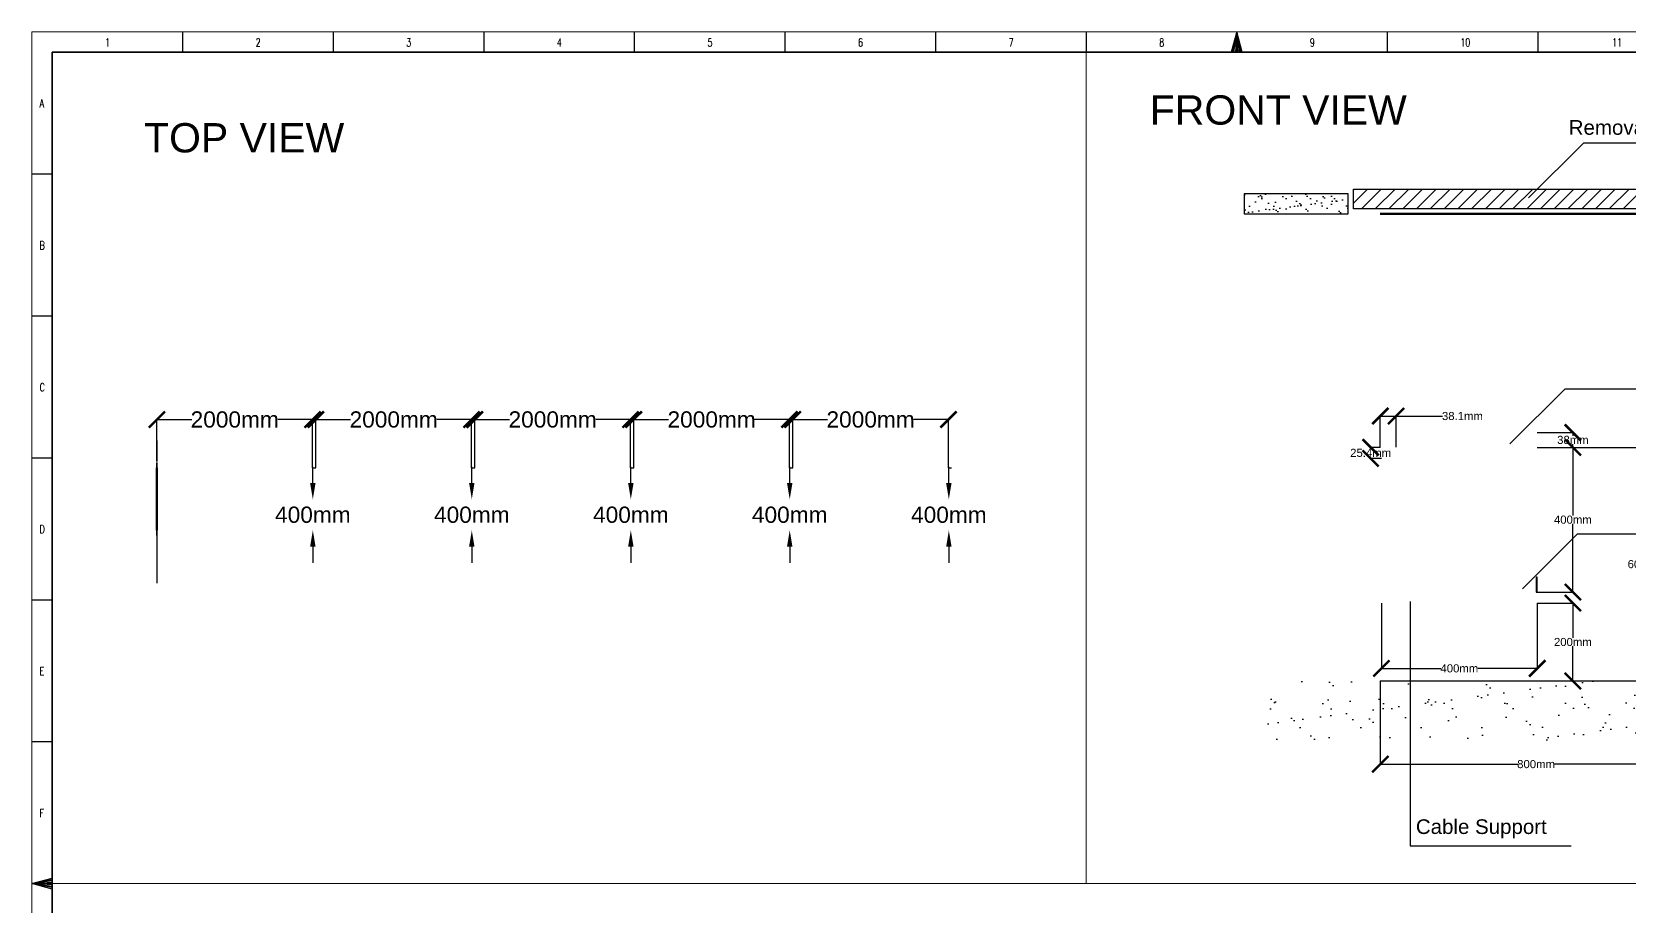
# Model space of a CAD drawing. Header units: inches. Extents: x 19 to 664121, y 34 to 210034.
# Drawn here: x 367121 to 563986, y 102264 to 210034 of the extents above; entities that cross this region are included whole.
import ezdxf

# ---------------------------------------------------------------- set-up
doc = ezdxf.new("R2010")
doc.units = ezdxf.units.IN
doc.header["$MEASUREMENT"] = 0
doc.layers.add('Background Stuff', color=252, linetype='Continuous', lineweight=5)
doc.layers.add('Dimensions', color=7, linetype='Continuous')
doc.styles.get("Standard").update_dxf_attribs({"font": 'arial.ttf'})
doc.styles.add('TEG BORDER', font='txt_qlt.shx', dxfattribs={"width": 0.7, "bigfont": 'hztxt.shx'})
doc.dimstyles.get("Standard").update_dxf_attribs({"dimtxt": 0.18, "dimasz": 0.18, "dimexe": 0.18, "dimexo": 0.0625, "dimgap": 0.09, "dimtad": 0, "dimtih": 1, "dimtoh": 1, "dimdec": 4, "dimzin": 0, "dimdsep": 46, "dimtxsty": 'Standard', "dimcen": 0.09, "dimadec": 0, "dimazin": 0, "dimtfac": 1, "dimtdec": 4, "dimtofl": 0, "dimtmove": 0, "dimatfit": 3, "dimfxl": 1, "dimtolj": 1, "dimtzin": 0, "dimarcsym": 0})

# ---------------------------------------------------------------- blocks, each defined once
blk = doc.blocks.new('TEG BORDER A2')
for p, q in [((37.12, 420), (37.12, 415)), ((74.25, 420), (74.25, 415)), ((111.38, 420), (111.38, 415)), ((148.5, 420), (148.5, 415)), ((185.63, 420), (185.63, 415)), ((222.75, 420), (222.75, 415)), ((259.88, 420), (259.88, 415)), ((297, 420), (297, 415)), ((334.12, 420), (334.12, 415)), ((371.25, 420), (371.25, 415)), ((0, 385), (5, 385)), ((0, 350), (5, 350)), ((0, 315), (5, 315)), ((0, 280), (5, 280)), ((0, 245), (5, 245)), ((5, 210), (0, 210)), ((1.25, 210), (3.75, 210))]:
    blk.add_line(p, q)
at = {"linetype": 'Continuous'}
for p, q in [((489, 415), (5, 415)), ((5, 415), (5, 5))]:
    blk.add_line(p, q, dxfattribs=at)
at = {"color": 5, "lineweight": 15}
blk.add_lwpolyline([(0, 420), (594, 420), (594, 0), (0, 0)], close=True, dxfattribs=at)
for points in [[(297, 420), (295.66, 415), (298.34, 415), (297, 420), (296, 415), (296.33, 415), (297, 420), (296.67, 415), (297.33, 415), (297, 420), (297.67, 415), (298, 415), (297, 420)], [(0, 210), (5, 211.34), (5, 208.66), (0, 210), (5, 211), (5, 210.67), (0, 210), (5, 210.33), (5, 209.67), (0, 210), (5, 209.33), (5, 209), (0, 210)]]:
    blk.add_lwpolyline(points)
blk.add_lwpolyline([(5, 415), (589, 415), (589, 5), (5, 5)], close=True)
at = {"char_height": 2, "width": 2, "attachment_point": 1, "style": 'TEG BORDER'}
for s, insert in [('1', (18.05, 418.41)), ('2', (55.17, 418.41)), ('3', (92.3, 418.41)), ('4', (129.42, 418.41)), ('5', (166.55, 418.41)), ('6', (203.67, 418.41)), ('7', (240.8, 418.41)), ('8', (277.92, 418.41)), ('9', (315.05, 418.41)), ('\\pi2.2204e-016;10', (352.17, 418.41)), ('\\pi0.3;11', (389.3, 418.41)), ('A', (1.91, 403.39)), ('B', (1.91, 368.39)), ('C', (1.91, 333.39)), ('D', (1.91, 298.39)), ('E', (1.91, 263.39)), ('F', (1.91, 228.39))]:
    blk.add_mtext(s, dxfattribs=dict(at, insert=insert))
blk = doc.blocks.new('_ArchTick')
at = {"color": 0, "linetype": 'ByBlock', "const_width": 0.15}
blk.add_lwpolyline([(-0.5, -0.5), (0.5, 0.5)], dxfattribs=at)
blk = doc.blocks.new('*D48')
at = {"layer": 'Defpoints', "color": 0, "transparency": 16777216}
for p in [(533322, 162676), (533322, 158817, -197500), (535274, 158844)]:
    blk.add_point(p, dxfattribs=at)
at = {"layer": 'Dimensions', "color": 0, "lineweight": -2, "transparency": 16777216}
for p, q in [((533322, 158817), (533322, 162676)), ((533322, 162676), (535274, 162676)), ((535274, 158844), (535274, 162676)), ((535274, 162676), (540999, 162676))]:
    blk.add_line(p, q, dxfattribs=at)
at = {"layer": 'Dimensions', "color": 0, "lineweight": -2, "transparency": 16777216, "xscale": 2000, "yscale": 2000, "zscale": 2000, "rotation": 180}
blk.add_blockref('_ArchTick', (533322, 162676), dxfattribs=at)
at = {"layer": 'Dimensions', "color": 0, "lineweight": -2, "transparency": 16777216, "xscale": 2000, "yscale": 2000, "zscale": 2000}
blk.add_blockref('_ArchTick', (535274, 162676), dxfattribs=at)
at = {"layer": 'Dimensions', "transparency": 16777216, "insert": (543448, 162676), "char_height": 1000, "attachment_point": 5}
blk.add_mtext('\\A1;38.1mm', dxfattribs=at)
blk = doc.blocks.new('*D44')
at = {"layer": 'Defpoints', "color": 0, "transparency": 16777216}
for p in [(533323, 130016), (571725, 130017), (571725, 119759)]:
    blk.add_point(p, dxfattribs=at)
at = {"layer": 'Dimensions', "color": 0, "lineweight": -2, "transparency": 16777216}
for p, q in [((533323, 130016), (533323, 119759)), ((571725, 130017), (571725, 119759)), ((533323, 119759), (550268, 119759)), ((571725, 119759), (554780, 119759))]:
    blk.add_line(p, q, dxfattribs=at)
at = {"layer": 'Dimensions', "color": 0, "lineweight": -2, "transparency": 16777216, "xscale": 2000, "yscale": 2000, "zscale": 2000, "rotation": 180}
blk.add_blockref('_ArchTick', (533323, 119759), dxfattribs=at)
at = {"layer": 'Dimensions', "color": 0, "lineweight": -2, "transparency": 16777216, "xscale": 2000, "yscale": 2000, "zscale": 2000}
blk.add_blockref('_ArchTick', (571725, 119759), dxfattribs=at)
at = {"layer": 'Dimensions', "transparency": 16777216, "insert": (552524, 119759), "char_height": 1000, "attachment_point": 5}
blk.add_mtext('\\A1;800mm', dxfattribs=at)
blk = doc.blocks.new('*D45')
at = {"layer": 'Defpoints', "color": 0, "transparency": 16777216}
for p in [(533466, 139616, -589535), (552666, 139628, -589679), (533466, 131565)]:
    blk.add_point(p, dxfattribs=at)
at = {"layer": 'Dimensions', "color": 0, "lineweight": -2, "transparency": 16777216}
for p, q in [((533466, 139616), (533466, 131564)), ((552666, 139628), (552666, 131564)), ((533466, 131565), (540791, 131565)), ((552666, 131565), (545342, 131565))]:
    blk.add_line(p, q, dxfattribs=at)
at = {"layer": 'Dimensions', "color": 0, "lineweight": -2, "transparency": 16777216, "xscale": 2000, "yscale": 2000, "zscale": 2000, "rotation": 180}
blk.add_blockref('_ArchTick', (533466, 131565), dxfattribs=at)
at = {"layer": 'Dimensions', "color": 0, "lineweight": -2, "transparency": 16777216, "xscale": 2000, "yscale": 2000, "zscale": 2000}
blk.add_blockref('_ArchTick', (552666, 131565), dxfattribs=at)
at = {"layer": 'Dimensions', "transparency": 16777216, "insert": (543066, 131565), "char_height": 1000, "attachment_point": 5}
blk.add_mtext('\\A1;400mm', dxfattribs=at)
blk = doc.blocks.new('*D49')
at = {"layer": 'Defpoints', "color": 0, "transparency": 16777216}
for p in [(552663, 139617, -491562), (533322, 130017, -101500), (557061, 130017)]:
    blk.add_point(p, dxfattribs=at)
at = {"layer": 'Dimensions', "color": 0, "lineweight": -2, "transparency": 16777216}
for p, q in [((552663, 139617), (557061, 139617)), ((557061, 139617), (557061, 135328)), ((557061, 130017), (557061, 134307)), ((533323, 130017), (557061, 130017))]:
    blk.add_line(p, q, dxfattribs=at)
at = {"layer": 'Dimensions', "color": 0, "lineweight": -2, "transparency": 16777216, "xscale": 2000, "yscale": 2000, "zscale": 2000}
for p, rotation in [((557061, 139617), 90), ((557061, 130017), 270)]:
    blk.add_blockref('_ArchTick', p, dxfattribs=dict(at, rotation=rotation))
at = {"layer": 'Dimensions', "transparency": 16777216, "insert": (557061, 134817), "char_height": 1000, "attachment_point": 5}
blk.add_mtext('\\A1;200mm', dxfattribs=at)
blk = doc.blocks.new('*D50')
at = {"layer": 'Defpoints', "color": 0, "transparency": 16777216}
for p in [(552669, 158817), (557061, 158817), (552666, 140980, -197644)]:
    blk.add_point(p, dxfattribs=at)
at = {"layer": 'Dimensions', "color": 0, "lineweight": -2, "transparency": 16777216}
for p, q in [((552670, 158817), (557061, 158817)), ((557061, 158817), (557061, 150410)), ((557061, 140980), (557061, 149388)), ((552667, 140980), (557061, 140980))]:
    blk.add_line(p, q, dxfattribs=at)
at = {"layer": 'Dimensions', "color": 0, "lineweight": -2, "transparency": 16777216, "xscale": 2000, "yscale": 2000, "zscale": 2000}
for p, rotation in [((557061, 158817), 90), ((557061, 140980), 270)]:
    blk.add_blockref('_ArchTick', p, dxfattribs=dict(at, rotation=rotation))
at = {"layer": 'Dimensions', "transparency": 16777216, "insert": (557061, 149899), "char_height": 1000, "attachment_point": 5}
blk.add_mtext('\\A1;400mm', dxfattribs=at)
blk = doc.blocks.new('*D51')
at = {"layer": 'Defpoints', "color": 0, "transparency": 16777216}
for p in [(552666, 160646, -197644), (557062, 160646), (552666, 158817, -295617)]:
    blk.add_point(p, dxfattribs=at)
at = {"layer": 'Dimensions', "color": 0, "lineweight": -2, "transparency": 16777216}
for p, q in [((552667, 160646), (557062, 160646)), ((557062, 160646), (557062, 160243)), ((552667, 158817), (557062, 158817)), ((557062, 158817), (557062, 159221))]:
    blk.add_line(p, q, dxfattribs=at)
at = {"layer": 'Dimensions', "color": 0, "lineweight": -2, "transparency": 16777216, "xscale": 2000, "yscale": 2000, "zscale": 2000}
for p, rotation in [((557062, 160646), 90), ((557062, 158817), 270)]:
    blk.add_blockref('_ArchTick', p, dxfattribs=dict(at, rotation=rotation))
at = {"layer": 'Dimensions', "transparency": 16777216, "insert": (557062, 159732), "char_height": 1000, "attachment_point": 5}
blk.add_mtext('\\A1;38mm', dxfattribs=at)
blk = doc.blocks.new('*D52')
at = {"layer": 'Defpoints', "color": 0, "transparency": 16777216}
for p in [(552666, 158817, -295617), (552666, 130017), (566138, 130017)]:
    blk.add_point(p, dxfattribs=at)
at = {"layer": 'Dimensions', "color": 0, "lineweight": -2, "transparency": 16777216}
for p, q in [((552667, 158817), (566139, 158817)), ((566138, 158817), (566138, 144928)), ((566138, 130017), (566138, 143907)), ((552667, 130017), (566139, 130017))]:
    blk.add_line(p, q, dxfattribs=at)
at = {"layer": 'Dimensions', "color": 0, "lineweight": -2, "transparency": 16777216, "xscale": 2000, "yscale": 2000, "zscale": 2000}
for p, rotation in [((566138, 158817), 90), ((566138, 130017), 270)]:
    blk.add_blockref('_ArchTick', p, dxfattribs=dict(at, rotation=rotation))
at = {"layer": 'Dimensions', "transparency": 16777216, "insert": (566138, 144417), "char_height": 1000, "attachment_point": 5}
blk.add_mtext('\\A1;600mm', dxfattribs=at)
blk = doc.blocks.new('*D46')
at = {"layer": 'Defpoints', "color": 0, "transparency": 16777216}
for p in [(533322, 158820), (532134, 157456), (533472, 157456)]:
    blk.add_point(p, dxfattribs=at)
at = {"layer": 'Dimensions', "color": 0, "lineweight": -2, "transparency": 16777216}
for p, q in [((533322, 158820), (532133, 158820)), ((532134, 158820), (532134, 158649)), ((532134, 157456), (532134, 157628)), ((533472, 157456), (532133, 157456))]:
    blk.add_line(p, q, dxfattribs=at)
at = {"layer": 'Dimensions', "color": 0, "lineweight": -2, "transparency": 16777216, "xscale": 2000, "yscale": 2000, "zscale": 2000}
for p, rotation in [((532134, 158820), 90), ((532134, 157456), 270)]:
    blk.add_blockref('_ArchTick', p, dxfattribs=dict(at, rotation=rotation))
at = {"layer": 'Dimensions', "transparency": 16777216, "insert": (532134, 158138), "char_height": 1000, "attachment_point": 5}
blk.add_mtext('\\A1;25.4mm', dxfattribs=at)
blk = doc.blocks.new('*D53')
at = {"layer": 'Defpoints', "color": 0, "transparency": 16777216}
for p in [(382515, 162242), (382515, 157075), (401715, 156287, -5760)]:
    blk.add_point(p, dxfattribs=at)
at = {"layer": 'Dimensions', "color": 0, "lineweight": -2, "transparency": 16777216}
for p, q in [((382515, 157075), (382515, 162242)), ((382515, 162242), (386810, 162242)), ((401715, 162242), (397419, 162242)), ((401715, 156287), (401715, 162242))]:
    blk.add_line(p, q, dxfattribs=at)
at = {"layer": 'Dimensions', "color": 0, "lineweight": -2, "transparency": 16777216, "xscale": 2000, "yscale": 2000, "zscale": 2000, "rotation": 180}
blk.add_blockref('_ArchTick', (382515, 162242), dxfattribs=at)
at = {"layer": 'Dimensions', "color": 0, "lineweight": -2, "transparency": 16777216, "xscale": 2000, "yscale": 2000, "zscale": 2000}
blk.add_blockref('_ArchTick', (401715, 162242), dxfattribs=at)
at = {"layer": 'Dimensions', "transparency": 16777216, "insert": (392115, 162242), "char_height": 2000, "attachment_point": 5}
blk.add_mtext('\\A1;2000mm', dxfattribs=at)
blk = doc.blocks.new('*D54')
at = {"layer": 'Defpoints', "color": 0, "transparency": 16777216}
for p in [(421309, 162244), (402109, 156287, -5760), (421309, 156287, -5760)]:
    blk.add_point(p, dxfattribs=at)
at = {"layer": 'Dimensions', "color": 0, "lineweight": -2, "transparency": 16777216}
for p, q in [((402109, 156287), (402109, 162244)), ((402109, 162244), (406405, 162244)), ((421309, 162244), (417014, 162244)), ((421309, 156287), (421309, 162244))]:
    blk.add_line(p, q, dxfattribs=at)
at = {"layer": 'Dimensions', "color": 0, "lineweight": -2, "transparency": 16777216, "xscale": 2000, "yscale": 2000, "zscale": 2000, "rotation": 180}
blk.add_blockref('_ArchTick', (402109, 162244), dxfattribs=at)
at = {"layer": 'Dimensions', "color": 0, "lineweight": -2, "transparency": 16777216, "xscale": 2000, "yscale": 2000, "zscale": 2000}
blk.add_blockref('_ArchTick', (421309, 162244), dxfattribs=at)
at = {"layer": 'Dimensions', "transparency": 16777216, "insert": (411709, 162244), "char_height": 2000, "attachment_point": 5}
blk.add_mtext('\\A1;2000mm', dxfattribs=at)
blk = doc.blocks.new('*D55')
at = {"layer": 'Defpoints', "color": 0, "transparency": 16777216}
for p in [(440904, 162246), (421704, 156287, -5760), (440904, 156287, -5760)]:
    blk.add_point(p, dxfattribs=at)
at = {"layer": 'Dimensions', "color": 0, "lineweight": -2, "transparency": 16777216}
for p, q in [((421704, 156287), (421704, 162246)), ((421704, 162246), (426000, 162246)), ((440904, 162246), (436608, 162246)), ((440904, 156287), (440904, 162246))]:
    blk.add_line(p, q, dxfattribs=at)
at = {"layer": 'Dimensions', "color": 0, "lineweight": -2, "transparency": 16777216, "xscale": 2000, "yscale": 2000, "zscale": 2000, "rotation": 180}
blk.add_blockref('_ArchTick', (421704, 162246), dxfattribs=at)
at = {"layer": 'Dimensions', "color": 0, "lineweight": -2, "transparency": 16777216, "xscale": 2000, "yscale": 2000, "zscale": 2000}
blk.add_blockref('_ArchTick', (440904, 162246), dxfattribs=at)
at = {"layer": 'Dimensions', "transparency": 16777216, "insert": (431304, 162246), "char_height": 2000, "attachment_point": 5}
blk.add_mtext('\\A1;2000mm', dxfattribs=at)
blk = doc.blocks.new('*D56')
at = {"layer": 'Defpoints', "color": 0, "transparency": 16777216}
for p in [(460498, 162245), (441298, 156287, -5760), (460498, 156287, -5760)]:
    blk.add_point(p, dxfattribs=at)
at = {"layer": 'Dimensions', "color": 0, "lineweight": -2, "transparency": 16777216}
for p, q in [((441298, 156287), (441298, 162245)), ((441298, 162245), (445594, 162245)), ((460498, 162245), (456203, 162245)), ((460498, 156287), (460498, 162245))]:
    blk.add_line(p, q, dxfattribs=at)
at = {"layer": 'Dimensions', "color": 0, "lineweight": -2, "transparency": 16777216, "xscale": 2000, "yscale": 2000, "zscale": 2000, "rotation": 180}
blk.add_blockref('_ArchTick', (441298, 162245), dxfattribs=at)
at = {"layer": 'Dimensions', "color": 0, "lineweight": -2, "transparency": 16777216, "xscale": 2000, "yscale": 2000, "zscale": 2000}
blk.add_blockref('_ArchTick', (460498, 162245), dxfattribs=at)
at = {"layer": 'Dimensions', "transparency": 16777216, "insert": (450898, 162245), "char_height": 2000, "attachment_point": 5}
blk.add_mtext('\\A1;2000mm', dxfattribs=at)
blk = doc.blocks.new('*D57')
at = {"layer": 'Defpoints', "color": 0, "transparency": 16777216}
for p in [(480093, 162245), (460893, 156287, -5760), (480093, 156287, -5760)]:
    blk.add_point(p, dxfattribs=at)
at = {"layer": 'Dimensions', "color": 0, "lineweight": -2, "transparency": 16777216}
for p, q in [((460893, 156287), (460893, 162245)), ((460893, 162245), (465189, 162245)), ((480093, 162245), (475797, 162245)), ((480093, 156287), (480093, 162245))]:
    blk.add_line(p, q, dxfattribs=at)
at = {"layer": 'Dimensions', "color": 0, "lineweight": -2, "transparency": 16777216, "xscale": 2000, "yscale": 2000, "zscale": 2000, "rotation": 180}
blk.add_blockref('_ArchTick', (460893, 162245), dxfattribs=at)
at = {"layer": 'Dimensions', "color": 0, "lineweight": -2, "transparency": 16777216, "xscale": 2000, "yscale": 2000, "zscale": 2000}
blk.add_blockref('_ArchTick', (480093, 162245), dxfattribs=at)
at = {"layer": 'Dimensions', "transparency": 16777216, "insert": (470493, 162245), "char_height": 2000, "attachment_point": 5}
blk.add_mtext('\\A1;2000mm', dxfattribs=at)
blk = doc.blocks.new('*D58')
at = {"layer": 'Defpoints', "color": 0, "transparency": 16777216}
for p in [(401744, 152419, -5394), (401744, 148579, -5394), (401746, 148579)]:
    blk.add_point(p, dxfattribs=at)
at = {"layer": 'Dimensions', "color": 0, "lineweight": -2, "transparency": 16777216}
for p, q in [((401746, 154419), (401746, 156419)), ((401744, 152419), (401746, 152419)), ((401744, 148579), (401746, 148579)), ((401746, 146579), (401746, 144579))]:
    blk.add_line(p, q, dxfattribs=at)
at = {"layer": 'Dimensions', "color": 0, "transparency": 16777216}
for points in [[(401413, 154419), (402080, 154419), (401746, 152419)], [(401413, 146579), (402080, 146579), (401746, 148579)]]:
    blk.add_solid(points, dxfattribs=at)
at = {"layer": 'Dimensions', "transparency": 16777216, "insert": (401746, 150499), "char_height": 2000, "attachment_point": 5}
blk.add_mtext('\\A1;400mm', dxfattribs=at)
blk = doc.blocks.new('*D59')
at = {"layer": 'Defpoints', "color": 0, "transparency": 16777216}
for p in [(421338, 152419, -5394), (421338, 148579, -5394), (421339, 148579)]:
    blk.add_point(p, dxfattribs=at)
at = {"layer": 'Dimensions', "color": 0, "lineweight": -2, "transparency": 16777216}
for p, q in [((421339, 154419), (421339, 156419)), ((421338, 152419), (421339, 152419)), ((421338, 148579), (421339, 148579)), ((421339, 146579), (421339, 144579))]:
    blk.add_line(p, q, dxfattribs=at)
at = {"layer": 'Dimensions', "color": 0, "transparency": 16777216}
for points in [[(421005, 154419), (421672, 154419), (421339, 152419)], [(421005, 146579), (421672, 146579), (421339, 148579)]]:
    blk.add_solid(points, dxfattribs=at)
at = {"layer": 'Dimensions', "transparency": 16777216, "insert": (421339, 150499), "char_height": 2000, "attachment_point": 5}
blk.add_mtext('\\A1;400mm', dxfattribs=at)
blk = doc.blocks.new('*D60')
at = {"layer": 'Defpoints', "color": 0, "transparency": 16777216}
for p in [(440933, 152419, -5394), (440933, 148577, -5394), (440942, 148577)]:
    blk.add_point(p, dxfattribs=at)
at = {"layer": 'Dimensions', "color": 0, "lineweight": -2, "transparency": 16777216}
for p, q in [((440942, 154419), (440942, 156419)), ((440933, 152419), (440942, 152419)), ((440933, 148577), (440942, 148577)), ((440942, 146577), (440942, 144577))]:
    blk.add_line(p, q, dxfattribs=at)
at = {"layer": 'Dimensions', "color": 0, "transparency": 16777216}
for points in [[(440608, 154419), (441275, 154419), (440942, 152419)], [(440608, 146577), (441275, 146577), (440942, 148577)]]:
    blk.add_solid(points, dxfattribs=at)
at = {"layer": 'Dimensions', "transparency": 16777216, "insert": (440942, 150498), "char_height": 2000, "attachment_point": 5}
blk.add_mtext('\\A1;400mm', dxfattribs=at)
blk = doc.blocks.new('*D61')
at = {"layer": 'Defpoints', "color": 0, "transparency": 16777216}
for p in [(460527, 152419, -5394), (460526, 148580), (460527, 148580, -5394)]:
    blk.add_point(p, dxfattribs=at)
at = {"layer": 'Dimensions', "color": 0, "lineweight": -2, "transparency": 16777216}
for p, q in [((460526, 154419), (460526, 156419)), ((460527, 152419), (460526, 152419)), ((460527, 148580), (460526, 148580)), ((460526, 146580), (460526, 144580))]:
    blk.add_line(p, q, dxfattribs=at)
at = {"layer": 'Dimensions', "color": 0, "transparency": 16777216}
for points in [[(460193, 154419), (460859, 154419), (460526, 152419)], [(460193, 146580), (460859, 146580), (460526, 148580)]]:
    blk.add_solid(points, dxfattribs=at)
at = {"layer": 'Dimensions', "transparency": 16777216, "insert": (460526, 150499), "char_height": 2000, "attachment_point": 5}
blk.add_mtext('\\A1;400mm', dxfattribs=at)
blk = doc.blocks.new('*D62')
at = {"layer": 'Defpoints', "color": 0, "transparency": 16777216}
for p in [(480122, 152419, -5394), (480122, 148576, -5394), (480141, 148576)]:
    blk.add_point(p, dxfattribs=at)
at = {"layer": 'Dimensions', "color": 0, "lineweight": -2, "transparency": 16777216}
for p, q in [((480141, 154419), (480141, 156419)), ((480122, 152419), (480141, 152419)), ((480122, 148576), (480141, 148576)), ((480141, 146576), (480141, 144576))]:
    blk.add_line(p, q, dxfattribs=at)
at = {"layer": 'Dimensions', "color": 0, "transparency": 16777216}
for points in [[(479808, 154419), (480474, 154419), (480141, 152419)], [(479808, 146576), (480474, 146576), (480141, 148576)]]:
    blk.add_solid(points, dxfattribs=at)
at = {"layer": 'Dimensions', "transparency": 16777216, "insert": (480141, 150497), "char_height": 2000, "attachment_point": 5}
blk.add_mtext('\\A1;400mm', dxfattribs=at)

msp = doc.modelspace()

# ---------------------------------------------------------------- hatches: boundary and pattern name
h = msp.add_hatch()
h.set_pattern_fill('AR-SAND', color=251, scale=960)
h.set_pattern_definition([(37.5, (666765.5, 187617.3), (-60.474, 1849.751), [0, -1459.2, 0, -1632, 0, -1560]), (7.5, (666765.5, 187617.3), (1698.986, 2709.26), [0, -787.2, 0, -1315.2, 0, -504]), (327.5, (665584.7, 187617.3), (2989.576, 5.433), [0, -480, 0, -1728, 0, -2256]), (317.5, (665584.7, 187617.3), (2885.88, 842.57), [0, -240, 0, -1132.8, 0, -1296])])
h.paths.add_polyline_path([(529382.46, 187617.3), (529382.46, 190055.7), (516522.49, 190055.7), (516522.49, 187617.3)])
h = msp.add_hatch()
h.set_pattern_fill('ANSI31', color=256, scale=9600)
h.set_pattern_definition([(45, (666765.5, 188207.8), (-848.528, 848.528), [])])
h.paths.add_polyline_path([(575053.21, 188207.78), (530031.77, 188207.78), (530031.77, 190646.18), (575053.21, 190646.18)])
h = msp.add_hatch()
h.set_pattern_fill('AR-SAND', color=42, scale=2400)
h.set_pattern_definition([(37.5, (666765.5, 187617.3), (-151.18, 4624.38), [0, -3648, 0, -4080, 0, -3900]), (7.5, (666765.5, 187617), (4247.46, 6773.15), [0, -1968, 0, -3288, 0, -1260]), (327.5, (663813.5, 187617.3), (7473.94, 13.58), [0, -1200, 0, -4320, 0, -5640]), (317.5, (663813.5, 187617), (7214.7, 2106.42), [0, -600, 0, -2832, 0, -3240])])
h.paths.add_polyline_path([(518922.49, 130017.3), (586542.83, 130017.3), (586542.83, 122704.3), (518922.49, 122704.3)])

# ---------------------------------------------------------------- linework, layer by layer
at = {"color": 42, "lineweight": 70, "extrusion": (0, 1, 0)}
msp.add_line((533322.49, 187617.3), (571722.49, 187617.3), dxfattribs=at)
at = {"color": 42, "lineweight": 70}
msp.add_line((382514.79, 156287.39), (382514.79, 148607.39), dxfattribs=at)
for p, q in [((402109.35, 156258.59, -11520), (401743.59, 156258.59, -11520)), ((421703.91, 156258.59, -11520), (421338.15, 156258.59, -11520)), ((441298.47, 156258.59, -11520), (440932.71, 156258.59, -11520)), ((460893.03, 156258.59, -11520), (460527.27, 156258.59, -11520)), ((480487.59, 156258.59, -11520), (480121.83, 156258.59, -11520))]:
    msp.add_line(p, q)
at = {"extrusion": (0, 1, 0)}
for p, q in [((533466.49, 130017.3, -97972.8), (533466.49, 130017.3, -96144)), ((533466.49, 130017.3, -195945.6), (533466.49, 130017.3, -194116.8)), ((533466.49, 130017.3, -293918.4), (533466.49, 130017.3, -292089.6)), ((533466.49, 130017.3, -391891.2), (533466.49, 130017.3, -390062.4)), ((533466.49, 130017.3, -489864), (533466.49, 130017.3, -488035.2))]:
    msp.add_line(p, q, dxfattribs=at)
at = {"color": 251}
msp.add_lwpolyline([(529382.46, 187617.3), (529382.46, 190055.7), (516522.49, 190055.7), (516522.49, 187617.3)], close=True, dxfattribs=at)
msp.add_lwpolyline([(575053.21, 188207.78), (530031.77, 188207.78), (530031.77, 190646.18), (575053.21, 190646.18)], close=True)
at = {"color": 251, "extrusion": (-1, -9.87678e-28, 0), "elevation": -382514.79}
msp.add_lwpolyline([(-157075.39, 0), (-157075.39, 487.68), (-159647.39, 487.68), (-159647.39, 0)], close=True, dxfattribs=at)
at = {"extrusion": (-1, -2.40061e-28, 0), "elevation": -382514.79}
msp.add_lwpolyline([(-147941.24, 118.1), (-156945.53, 118.1), (-156945.53, 605.78), (-147941.24, 605.78)], close=True, dxfattribs=at)
at = {"extrusion": (-1, -2.8743e-29, 0), "elevation": -401743.59}
msp.add_lwpolyline([(-152418.59, -9327.36), (-152418.59, -8961.6), (-152447.39, -8961.6), (-152447.39, -9327.36)], close=True, dxfattribs=at)
at = {"color": 9, "lineweight": 0, "extrusion": (-1, 0, 0), "elevation": -382514.79}
msp.add_lwpolyline([(-147866.42, 487.68), (-145294.43, 487.68), (-145294.43, 0), (-147866.42, 0)], close=True, dxfattribs=at)
at = {"elevation": -96144}
msp.add_lwpolyline([(552666.49, 140980.5), (552666.49, 142809.3), (552522.49, 142809.3), (552522.49, 140980.5)], close=True, dxfattribs=at)
at = {"layer": 'Background Stuff', "color": 7}
for p, q in [((497058.79, 208784.15), (497058.79, 105034.15)), ((369621.29, 105034.15), (611621.29, 105034.15))]:
    msp.add_line(p, q, dxfattribs=at)

# ---------------------------------------------------------------- block references
at = {"xscale": 500, "yscale": 500, "zscale": 500}
msp.add_blockref('TEG BORDER A2', (367121.29, 34.15), dxfattribs=at)

# ---------------------------------------------------------------- texts
for s, height, p in [('FRONT VIEW', 3612.723, (504909.85, 198606.54, 202999.92)), ('TOP VIEW', 3612.723, (380941.35, 195179.04, 202999.92)), ('Removable R.C. Cover', 1806.3614, (556553.82, 197355.91, 101499.96)), ('Cable Support', 1806.3614, (537711.37, 111149.91, 101499.96))]:
    msp.add_text(s, height=height).set_placement(p)

# ---------------------------------------------------------------- dimensions: what is measured, and where the dimension line sits
at = {"layer": 'Dimensions', "color": 5}
for base, p1, p2, angle, override, picture, middle in [((382514.79, 162242.11), (401714.79, 156287.39, -5760), (382514.79, 157075.39), 180, {"dimtxt": 2000, "dimasz": 2000, "dimdec": 0, "dimlfac": 0.10415, "dimpost": 'mm', "dimblk1": 'ArchTick', "dimblk2": 'ArchTick', "dimsah": 1, "dimclrt": 256}, '*D53', (392114.79, 162242.11)), ((421309.35, 162243.84), (402109.35, 156287.39, -5760), (421309.35, 156287.39, -5760), 180, {"dimtxt": 2000, "dimasz": 2000, "dimdec": 0, "dimlfac": 0.10415, "dimpost": 'mm', "dimblk1": 'ArchTick', "dimblk2": 'ArchTick', "dimsah": 1, "dimclrt": 256}, '*D54', (411709.35, 162243.84)), ((440903.91, 162245.56), (421703.91, 156287.39, -5760), (440903.91, 156287.39, -5760), 180, {"dimtxt": 2000, "dimasz": 2000, "dimdec": 0, "dimlfac": 0.10415, "dimpost": 'mm', "dimblk1": 'ArchTick', "dimblk2": 'ArchTick', "dimsah": 1, "dimclrt": 256}, '*D55', (431303.91, 162245.56)), ((460498.47, 162245.28), (441298.47, 156287.39, -5760), (460498.47, 156287.39, -5760), 180, {"dimtxt": 2000, "dimasz": 2000, "dimdec": 0, "dimlfac": 0.10415, "dimpost": 'mm', "dimblk1": 'ArchTick', "dimblk2": 'ArchTick', "dimsah": 1, "dimclrt": 256}, '*D56', (450898.47, 162245.28)), ((480093.03, 162245.28), (460893.03, 156287.39, -5760), (480093.03, 156287.39, -5760), 180, {"dimtxt": 2000, "dimasz": 2000, "dimdec": 0, "dimlfac": 0.10415, "dimpost": 'mm', "dimblk1": 'ArchTick', "dimblk2": 'ArchTick', "dimsah": 1, "dimclrt": 256}, '*D57', (470493.03, 162245.28)), ((557061.96, 160646.1, 101499.96), (552666.49, 158817.3, -194116.8), (552666.49, 160646.1, -96144), 90, {"dimtxt": 1000, "dimasz": 2000, "dimdec": 0, "dimlfac": 0.020833, "dimpost": 'mm', "dimblk1": 'ArchTick', "dimblk2": 'ArchTick', "dimsah": 1, "dimclrt": 256}, '*D51', (557061.96, 159731.7, 101499.96)), ((566138.45, 130017.3, 101499.96), (552666.49, 158817.3, -194116.8), (552666.49, 130017.3, 101499.96), 90, {"dimtxt": 1000, "dimasz": 2000, "dimdec": 0, "dimlfac": 0.020833, "dimpost": 'mm', "dimblk1": 'ArchTick', "dimblk2": 'ArchTick', "dimsah": 1, "dimclrt": 256}, '*D52', (566138.45, 144417.3, 101499.96)), ((401746.28, 148578.57), (401743.59, 152418.59, -5394.24), (401743.59, 148578.57, -5394.24), 90, {"dimtxt": 2000, "dimasz": 2000, "dimdec": 0, "dimlfac": 0.10415, "dimpost": 'mm', "dimsah": 1, "dimclrt": 256}, '*D58', (401746.28, 150498.58)), ((421338.52, 148578.62), (421338.15, 152418.59, -5394.24), (421338.15, 148578.62, -5394.24), 90, {"dimtxt": 2000, "dimasz": 2000, "dimdec": 0, "dimlfac": 0.10415, "dimpost": 'mm', "dimsah": 1, "dimclrt": 256}, '*D59', (421338.52, 150498.61)), ((440941.63, 148576.69), (440932.71, 152418.59, -5394.24), (440932.71, 148576.69, -5394.24), 90, {"dimtxt": 2000, "dimasz": 2000, "dimdec": 0, "dimlfac": 0.10415, "dimpost": 'mm', "dimsah": 1, "dimclrt": 256}, '*D60', (440941.63, 150497.64)), ((460525.88, 148579.83), (460527.27, 152418.59, -5394.24), (460527.27, 148579.83, -5394.24), 270, {"dimtxt": 2000, "dimasz": 2000, "dimdec": 0, "dimlfac": 0.10415, "dimpost": 'mm', "dimsah": 1, "dimclrt": 256}, '*D61', (460525.88, 150499.21)), ((480140.94, 148576.06), (480121.83, 152418.59, -5394.24), (480121.83, 148576.06, -5394.24), 90, {"dimtxt": 2000, "dimasz": 2000, "dimdec": 0, "dimlfac": 0.10415, "dimpost": 'mm', "dimsah": 1, "dimclrt": 256}, '*D62', (480140.94, 150497.32)), ((557060.52, 130017.3, 101499.96), (552663.21, 139617.3, -390062.4), (533322.49, 130017.3), 90, {"dimtxt": 1000, "dimasz": 2000, "dimdec": 0, "dimlfac": 0.020833, "dimpost": 'mm', "dimblk1": 'ArchTick', "dimblk2": 'ArchTick', "dimsah": 1, "dimclrt": 256}, '*D49', (557060.52, 134817.3, 101499.96))]:
    dim = msp.add_linear_dim(base=base, p1=p1, p2=p2, angle=angle, dimstyle='Standard', override=override, dxfattribs=at)
    dim.commit()
    dim.dimension.update_dxf_attribs({"geometry": picture, "text_midpoint": middle})
dim = msp.add_linear_dim(base=(533322.49, 162676.23, 101499.96), p1=(535274.23, 158843.94, 101499.96), p2=(533322.49, 158817.3, -96000), text='38.1mm', dimstyle='Standard', override={"dimtxt": 1000, "dimasz": 2000, "dimdec": 0, "dimlfac": 0.020833, "dimpost": 'mm', "dimblk1": 'ArchTick', "dimblk2": 'ArchTick', "dimsah": 1, "dimclrt": 256}, dxfattribs=at)
dim.commit()
dim.dimension.update_dxf_attribs({"geometry": '*D48', "text_midpoint": (543448.04, 162676.23, 101499.96), "dimtype": 160})
for base, p1, p2, text, picture, middle in [((532133.58, 157456.22, 101499.96), (533322.49, 158820.3, 101499.96), (533471.63, 157456.22, 101499.96), '25.4mm', '*D46', (532133.58, 158138.26, 101499.96)), ((557060.52, 158817.3, 101499.96), (552666.49, 140980.5, -96144), (552669.49, 158817.3, 101499.96), '400mm', '*D50', (557060.52, 149898.9, 101499.96))]:
    dim = msp.add_linear_dim(base=base, p1=p1, p2=p2, angle=90, text=text, dimstyle='Standard', override={"dimtxt": 1000, "dimasz": 2000, "dimdec": 0, "dimlfac": 0.020833, "dimpost": 'mm', "dimblk1": 'ArchTick', "dimblk2": 'ArchTick', "dimsah": 1, "dimclrt": 256}, dxfattribs=at)
    dim.commit()
    dim.dimension.update_dxf_attribs({"geometry": picture, "text_midpoint": middle})
for base, p1, p2, picture, middle in [((533466.49, 131564.62, 101499.96), (552666.49, 139627.92, -488179.2), (533466.49, 139615.75, -488035.2), '*D45', (543066.49, 131564.62, 101499.96)), ((571725.49, 119759.16, 101499.96), (533323.14, 130015.78, 101499.96), (571725.49, 130017.3, 101499.96), '*D44', (552524.31, 119759.16, 101499.96))]:
    dim = msp.add_linear_dim(base=base, p1=p1, p2=p2, dimstyle='Standard', override={"dimtxt": 1000, "dimasz": 2000, "dimdec": 0, "dimlfac": 0.020833, "dimpost": 'mm', "dimblk1": 'ArchTick', "dimblk2": 'ArchTick', "dimsah": 1, "dimclrt": 256}, dxfattribs=at)
    dim.commit()
    dim.dimension.update_dxf_attribs({"geometry": picture, "text_midpoint": middle})

# ---------------------------------------------------------------- leaders
for points in [[(551604.21, 189568.8, 101499.96), (558392.43, 196357.02, 101499.96), (577592.43, 196357.02, 101499.96)], [(549302.23, 159261.14), (556090.46, 166049.36), (604293.06, 166049.36)], [(382514.79, 153091.44, -5671.23), (382514.79, 151733.79, -4313.59), (382514.79, 142093.27, -4313.59)], [(382514.79, 152784.24, -9246.94), (382514.79, 151426.59, -7889.3), (382514.79, 143725.78, -7889.3)], [(550838.23, 141382.58), (557626.46, 148170.81), (596130.5, 148170.81)], [(537014.58, 139827.08, 101499.96), (537014.58, 109692.28, 101499.96), (556843.98, 109692.28, 101499.96)]]:
    msp.add_leader(points, dimstyle='Standard', override={"dimgap": 0.09, "dimtad": 0})

doc.saveas('drawing.dxf')
